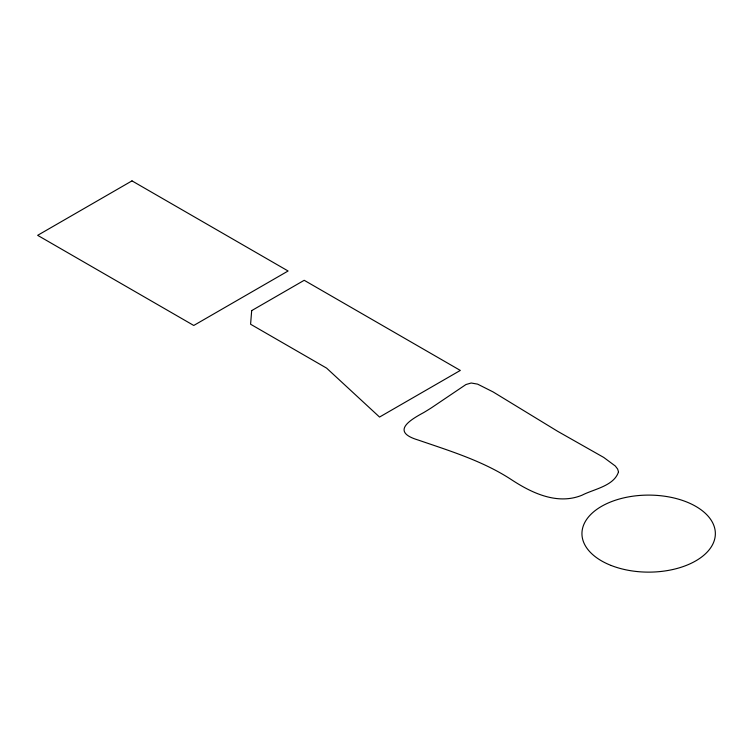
<?xml version="1.0" encoding="UTF-8"?>
<svg xmlns="http://www.w3.org/2000/svg" width="753" height="753" viewBox="0 0 753 753"><rect width="100%" height="100%" fill="white"/><g stroke="black" fill="none" stroke-linecap="round" stroke-linejoin="round"><path stroke-width="1.13" d="M618.505 471.877C613.968 486.061 593.872 489.055 581.994 495.22C557.54 505.169 532.173 493.253 511.739 479.868C483.068 461.024 450.153 451.009 418.009 439.978C390.939 431.827 409.208 420.372 423.657 412.606A317.051 183.045 0 0 0 431.535 407.74L465.947 384.538L471.19 383.013L477.59 384.124L493.111 391.936L557.653 431.309L603.727 457.429L615.333 466.032L617.629 469.053L618.505 471.877M251.681 310.622L250.589 324.232L326.604 368.123L379.54 417.058L460.318 370.429L304.203 280.295L251.681 310.622M131.991 180.871L37.65 235.331L193.756 325.465L288.098 270.995L131.991 180.871M611.257 565.512A66.706 38.516 0 0 0 715.181 536.371A66.706 38.516 0 0 0 619.493 498.975A66.706 38.516 0 0 0 611.257 565.512"/></g></svg>
